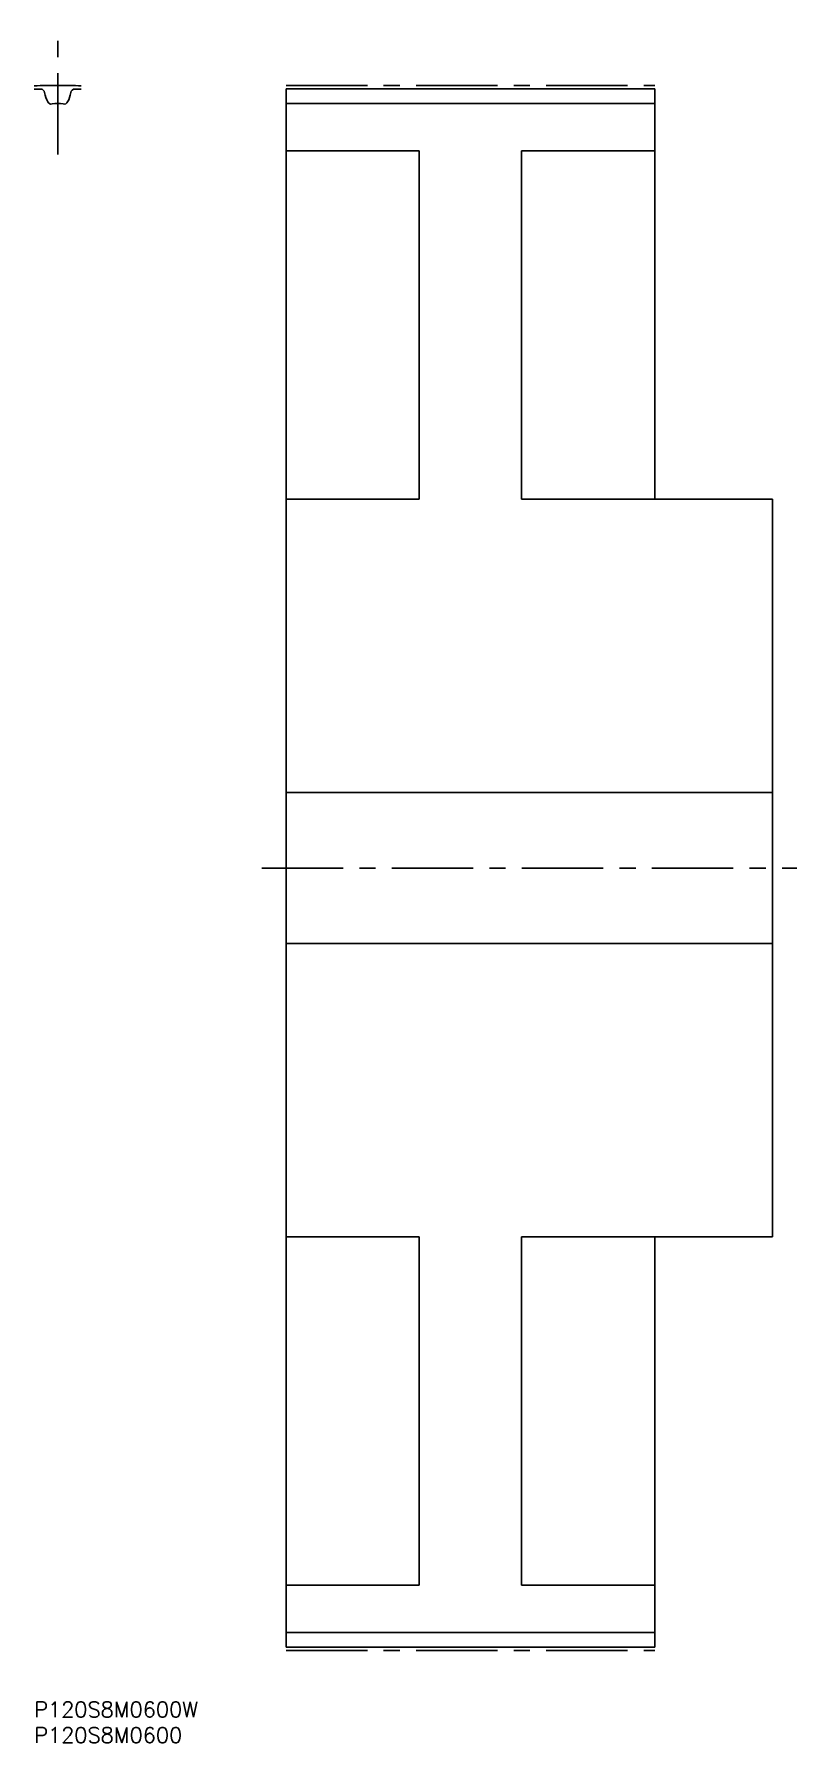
# Model space of a CAD drawing. Extents: x 0 to 149, y -8 to 326.
import ezdxf

# ---------------------------------------------------------------- set-up
doc = ezdxf.new("R2010")
doc.units = 0
doc.header["$LTSCALE"] = 0.5
doc.linetypes.add('CENTER', pattern=[50.8, 31.75, -6.35, 6.35, -6.35])
for name, color, linetype in [('MSM_CENTER', 1, 'CENTER'), ('MSM_CONTINUOUS', 7, 'CONTINUOUS'), ('MSM_PART_NUMBER', 7, 'CONTINUOUS')]:
    doc.layers.add(name, color=color, linetype=linetype)
doc.styles.get("Standard").update_dxf_attribs({"font": 'txt.shx', "height": 3, "bigfont": 'bigfont.shx'})

# ---------------------------------------------------------------- blocks, each defined once
blk = doc.blocks.new('*U18')
at = {"layer": 'MSM_PART_NUMBER'}
blk.add_text('P120S8M0600W', height=3, dxfattribs=at).set_placement((0, -3))
blk = doc.blocks.new('*U19')
at = {"layer": 'MSM_PART_NUMBER'}
blk.add_text('P120S8M0600', height=3, dxfattribs=at).set_placement((0, -8))

msp = doc.modelspace()

# ---------------------------------------------------------------- linework, layer by layer
at = {"layer": 'MSM_CENTER'}
for p, q in [((4.6, 302.07), (4.6, 325.58)), ((49.21, 315.58), (121.21, 315.58)), ((44.46, 162.79), (148.96, 162.79)), ((49.21, 10), (121.21, 10))]:
    msp.add_line(p, q, dxfattribs=at)
msp.add_arc((4.6, 162.79), 152.79, 88.2732, 91.7268, dxfattribs=at)
at = {"layer": 'MSM_CONTINUOUS'}
for p, q in [((49.21, 10.69), (49.21, 314.89)), ((49.21, 314.89), (121.21, 314.89)), ((121.21, 234.79), (121.21, 314.89)), ((121.21, 312.06), (49.21, 312.06)), ((49.21, 302.79), (75.21, 302.79)), ((75.21, 302.79), (75.21, 234.79)), ((95.21, 234.79), (95.21, 302.79)), ((95.21, 302.79), (121.21, 302.79)), ((75.21, 234.79), (49.21, 234.79)), ((144.21, 234.79), (95.21, 234.79)), ((144.21, 90.79), (144.21, 234.79)), ((144.21, 177.54), (49.21, 177.54)), ((49.21, 148.04), (144.21, 148.04)), ((49.21, 90.79), (75.21, 90.79)), ((75.21, 90.79), (75.21, 22.79)), ((95.21, 22.79), (95.21, 90.79)), ((95.21, 90.79), (144.21, 90.79)), ((121.21, 10.69), (121.21, 90.79)), ((75.21, 22.79), (49.21, 22.79)), ((121.21, 22.79), (95.21, 22.79)), ((49.21, 13.52), (121.21, 13.52)), ((49.21, 10.69), (121.21, 10.69))]:
    msp.add_line(p, q, dxfattribs=at)
for centre, radius, start, end in [((4.6, 162.79), 152.1, 91.2654, 91.7346), ((1.26, 314.06), 0.8, 8.0179, 91.2654), ((7.2, 314.89), 5.2, 188.0179, 209.3753), ((2, 314.89), 5.2, 330.6247, 351.9821), ((7.95, 314.06), 0.8, 88.7346, 171.9821), ((4.6, 162.79), 152.1, 88.2654, 88.7346), ((3.37, 312.74), 0.8, 209.3753, 281.8712), ((4.6, 306.86), 5.2, 78.1288, 101.8712), ((5.84, 312.74), 0.8, 258.1288, 330.6247)]:
    msp.add_arc(centre, radius, start, end, dxfattribs=at)

# ---------------------------------------------------------------- block references
for name in ['*U18', '*U19']:
    msp.add_blockref(name, (0, 0), dxfattribs=at)

doc.saveas('drawing.dxf')
